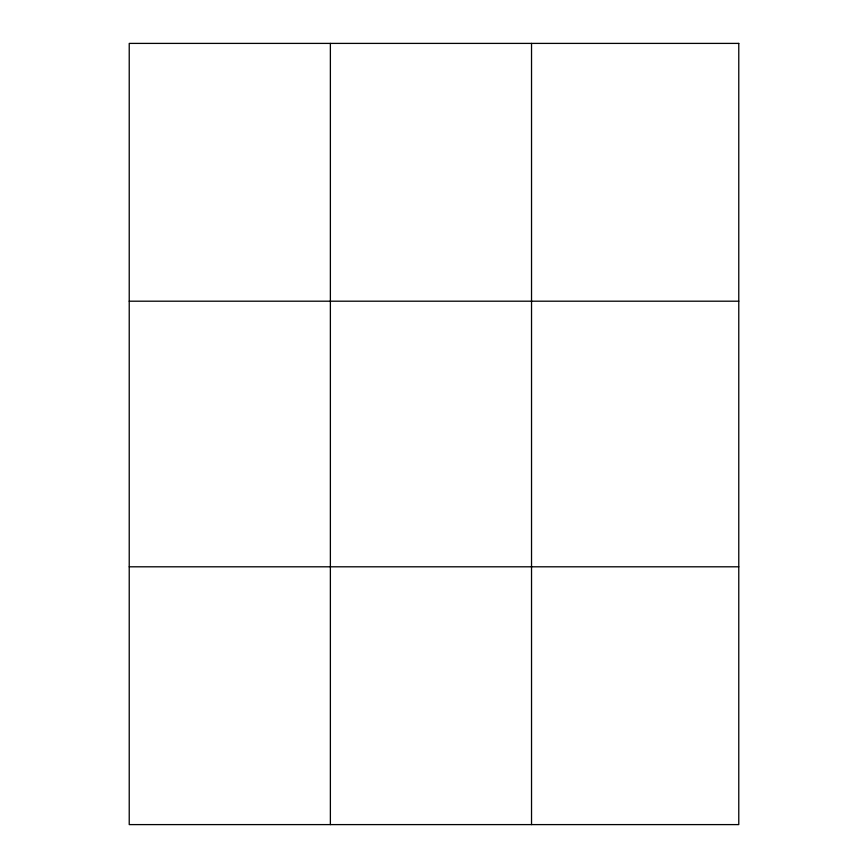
<?xml version="1.0" encoding="UTF-8"?>
<svg xmlns="http://www.w3.org/2000/svg" width="868" height="868" viewBox="0 0 868 868"><rect width="100%" height="100%" fill="white"/><g stroke="black" fill="none" stroke-linecap="round" stroke-linejoin="round"><path stroke-width="1.3" d="M330.372 43.4L330.372 824.6M531.531 43.4L531.531 824.6M129.224 301.196L738.776 301.196M129.224 566.804L738.776 566.804M738.776 43.4L738.776 824.6L129.224 824.6L129.224 43.4L738.776 43.4"/></g></svg>
